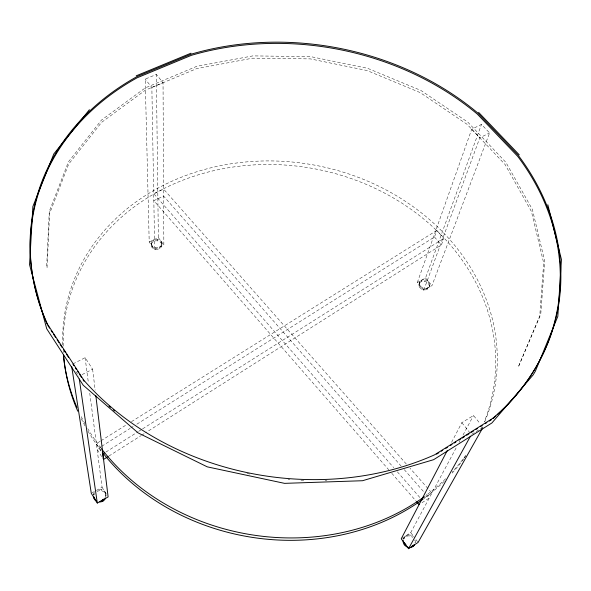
<?xml version="1.0" encoding="UTF-8"?>
<svg xmlns="http://www.w3.org/2000/svg" width="591" height="591" viewBox="0 0 591 591"><rect width="100%" height="100%" fill="white"/><g stroke="black" fill="none" stroke-linecap="round" stroke-linejoin="round"><path stroke-width="0.44" stroke-dasharray="2.96 2.22" d="M417.32 282.528L471.721 129.222L481.48 124.398L489.577 132.916L431.962 285.608L423.747 290.151L417.32 282.528L425.527 278.036L481.48 124.398M136.89 424.153L434.466 237.006L436.823 230.379L443.819 238.365L441.388 244.947L145.497 432.797M419.292 283.355L419.809 281.914M418.953 284.426L419.462 282.978M420.91 281.722L421.435 280.282M429.82 285.158L428.948 287.669A5.297 4.3 18.8 0 1 420.024 287.787L420.533 286.332A5.312 4.307 18.8 0 1 423.895 279.661A5.312 4.307 18.8 0 1 429.48 286.236A5.312 4.307 18.8 0 1 420.541 286.347M424.744 281.242L425.269 279.794M423.481 289.804L424.013 288.364M423.747 290.151L479.811 137.799L489.577 132.916M428.202 283.259L428.741 281.818M427.33 289.317L427.862 287.876M451.583 442.312L461.83 422.691L473.494 415.495L480.254 423.791M404.104 537.891L403.542 538.948A6.191 5.614 36.4 0 1 412.717 537.404M405.433 536.746L405.995 535.682M401.91 538.342L410.745 532.602L456.939 446.397M459.118 442.334L459.99 440.709M463.041 435.013L473.494 415.495M409.851 536L410.427 534.944M464.356 458.018L465.479 456.023M423.88 498.198L431.94 493.049L409.984 468.183M421.996 502.705L429.258 498.058L425.601 493.906M108.899 456.038L140.828 435.766M141.604 435.272L144.721 433.292M105.907 452.063L137.902 431.829M138.686 431.334L141.803 429.362M142.586 428.867L443.819 238.365M100.965 446.752L97.057 449.204L102.989 458.756M101.741 446.257L129.857 428.578M130.641 428.083L133.765 426.118M100.234 441.226L96.333 443.671L102.324 453.297M101.017 440.738L126.792 424.589M131.475 421.656L436.823 230.379M483.076 427.249L471.389 434.548L469.697 432.449M92.063 492.864L94.375 491.564M89.766 393.281L102.08 487.257L96.695 490.271A6.228 5.681 -16.7 0 1 104.134 490.936A6.228 5.681 -16.7 0 1 105.013 497.807M82.112 374.591L92.617 369.19L85.104 357.703L72.213 364.255M154.687 249.491L163.847 245.036L163.042 82.733L156.349 74.429L145.201 79.105L149.205 242.015L154.687 249.491L151.865 87.468L145.201 79.105M149.205 242.015L158.351 237.604L156.349 74.429M151.865 87.468L163.042 82.733M471.721 129.222L479.811 137.799M406.32 464.038L163.567 189.068L153.712 193.649L393.724 467.688M401.23 466.203L163.604 196.086L153.837 200.652L388.738 469.793M404.274 469.66L424.988 493.212M397.374 471.854L421.678 499.602M434.466 237.006L441.388 244.947M391.774 473.265L416.057 501.087M425.527 278.036L431.962 285.608M461.83 422.691L469.136 431.755M410.745 532.602L414.402 537.514M415.975 539.627L417.549 541.74M158.351 237.604L163.847 245.036M75.892 371.621L78.884 376.253M102.08 487.257L106.387 494.165M93.755 493.832L93.925 494.999A6.213 5.674 -16.8 0 1 94.567 493.603M101.386 489.547L101.541 490.722M85.104 357.703L88.451 383.249M105.095 492.081L105.242 493.256M105.693 493.441L105.833 494.608M105.878 494.911L106.025 496.078A6.213 5.674 -16.8 0 0 96.865 491.446M92.617 369.19L95.166 390.178M151.185 243.581L151.222 245.117M151.939 245.745L151.976 247.274M151.348 242.458L151.385 243.994M153.786 239.806L153.815 241.342M155.226 247.74L155.248 249.262M157.812 239.333L157.834 240.869M159.274 247.26L159.289 248.781M161.092 241.313L161.107 242.842M161.853 243.47L161.868 244.999M161.698 244.593A5.334 4.336 0.5 0 1 152.825 246.646A5.334 4.336 0.5 0 1 155.041 239.37A5.334 4.336 0.5 0 1 161.698 244.593L161.712 246.122A5.326 4.329 0.5 0 1 152.855 248.176A5.326 4.329 0.5 0 1 155.064 240.899A5.326 4.329 0.5 0 1 161.712 246.122M326.949 480.202A266.386 216.89 10 0 1 325.094 480.269M303.759 480.298A266.386 216.89 10 0 1 300.982 480.195M289.885 479.56A266.386 216.89 10 0 1 288.046 479.412M249.734 474.019A266.386 216.89 10 0 1 247.008 473.457M63.193 346.082A217.141 186.941 10 0 1 312.787 168.465A217.141 186.941 10 0 1 484.251 421.885M482.167 426.887A217.141 186.941 10 0 1 481.429 428.549M463.839 458.734A217.141 186.941 10 0 1 450.674 474.706M444.247 481.31A217.141 186.941 10 0 1 423.762 498.641M101.209 450.756A217.141 186.941 10 0 1 87.734 430.728M84.993 425.897A217.141 186.941 10 0 1 80.398 416.936M63.451 352.495A217.141 186.941 10 0 1 63.355 350.707M62.727 344.782A218.19 187.517 10 0 1 313.902 165.007A218.19 187.517 10 0 1 484.79 421.612M465.856 455.358A218.19 187.517 10 0 1 452.122 472.106M445.658 478.732A218.19 187.517 10 0 1 425.801 495.59M100.862 447.971A218.19 187.517 10 0 1 87.793 428.667M85.023 423.828A218.19 187.517 10 0 1 80.346 414.845M403.69 539.317A6.206 5.622 36.3 0 1 413.294 536.34M415.599 540.388A6.206 5.622 36.3 0 1 415.606 541.91L415.022 542.959A6.191 5.614 36.4 0 0 414.609 539.945M420.024 287.787A5.297 4.3 18.8 0 1 423.37 281.109A5.297 4.3 18.8 0 1 428.948 287.669M93.511 495.317A6.228 5.681 -16.7 0 1 94.397 492.429M49.275 211.401L46.696 265.95L47.044 267.996L49.6 213.536L68.689 164.076L101.615 122.352L145.312 90.187L196.655 68.63L252.616 58.177L310.334 58.893L367.092 70.543L420.231 92.624L467.112 124.332L505.061 164.505L531.427 211.489L543.683 263.025L539.731 316.141L518.263 367.151L540.765 314.272L544.703 261.067L532.38 209.45L505.926 162.399L467.865 122.174L420.851 90.423L367.58 68.305L310.681 56.625L252.822 55.894L196.729 66.347L145.26 87.911L101.445 120.106L68.423 161.868L49.275 211.401"/><path stroke-width="0.89" d="M447.313 450.49L401.23 538.785L408.544 548.692L418.073 542.442L482.167 428.852M404.318 544.776L404.879 543.727M408.544 548.692L470.502 436.151M412.74 546.601L413.323 545.559M89.381 109.727L53.818 153.904L32.874 206.51L29.55 264.716L46.711 328.751L83.22 385.221L138.072 432.878L207.286 466.853L284.559 483.357L362.49 480.727L433.602 459.695L491.919 422.949L533.112 374.96L535.387 371.155L557.823 316.377L561.45 259.582L547.813 204.708M108.123 456.525L103.447 459.495L102.782 454.036L104.348 453.053M436.55 454.183L438.869 452.728M441.189 451.273L442.733 450.305M445.828 448.362L447.372 447.387M450.468 445.451L452.012 444.476M454.331 443.021L455.883 442.053M458.971 440.11L460.515 439.135M462.066 438.167L464.386 436.712M466.705 435.257L469.025 433.801M471.345 432.346L473.657 430.883M475.977 429.428L477.528 428.46M480.646 426.503L482.204 425.52M485.329 423.555L486.895 422.58M489.237 421.102L491.579 419.632M71.688 366.486L91.287 493.3L97.301 503.044L108.116 496.935L95.831 395.652M136.218 75.818L190.996 53.197M478.599 112.356L519.282 154.857M416.662 501.781L419.085 504.566M48.1 325.84L49.6 328.153M51.099 330.465L52.599 332.777M53.596 334.321L55.598 337.402M57.098 339.714L59.093 342.802M60.097 344.346L62.092 347.427M63.592 349.739L65.594 352.827M66.591 354.364L68.593 357.452M72.966 364.204L73.912 365.652M75.323 367.831L76.269 369.294M77.687 371.48L78.633 372.936M79.608 374.443L81.565 377.464M83.036 379.732L84.011 381.239M94.287 498.161L94.464 499.321M79.283 378.986L97.301 503.044M102.716 499.979L102.871 501.138M505.46 406.955A266.386 216.89 10 0 0 517.723 156.364L477.321 114.093A266.386 216.89 10 0 0 191.491 55.288L137.075 77.813A266.386 216.89 10 0 0 47.598 325.072M504.138 408.278A266.386 216.89 10 0 1 501.449 410.908M500.082 412.2A266.386 216.89 10 0 1 497.319 414.764M495.915 416.027A266.386 216.89 10 0 1 493.079 418.524M114.654 410.93A266.386 216.89 10 0 1 113.221 409.74M110.384 407.332A266.386 216.89 10 0 1 108.98 406.12M423.045 499.166A217.141 186.941 10 0 1 102.287 452.152M77.761 411.181A217.141 186.941 10 0 1 63.636 355.184M424.368 496.639A218.19 187.517 10 0 1 101.401 448.672M76.941 407.421A218.19 187.517 10 0 1 63.422 355.523M414.431 544.584A6.206 5.622 36.3 0 1 411.964 546.202M405.987 544.902A6.206 5.622 36.3 0 1 404.096 542.339M414.623 544.385A6.191 5.614 36.4 0 1 409.866 547.502M408.3 547.362A6.191 5.614 36.4 0 1 403.136 540.373M104.016 499.026A6.228 5.681 -16.7 0 1 101.216 500.607M95.247 499.321A6.228 5.681 -16.7 0 1 93.696 496.795M105.161 498.967A6.213 5.674 -16.8 0 1 99.768 502.01M96.688 501.345A6.213 5.674 -16.8 0 1 93.688 496.484M492.879 418.251L434.666 454.782A266.777 217.067 10 0 1 83.878 380.264L47.413 324.038A266.777 217.067 10 0 1 137.031 76.594L191.521 54.069A266.777 217.067 10 0 1 477.727 112.94L518.196 155.248A266.777 217.067 10 0 1 492.879 418.251"/></g></svg>
